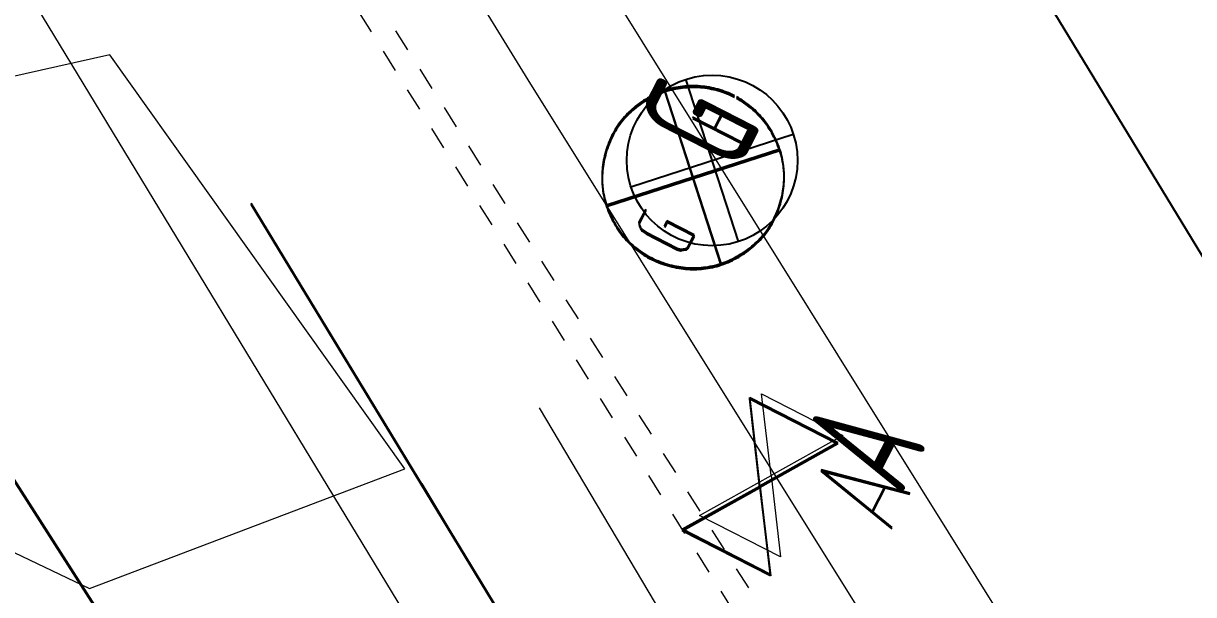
# Model space of a CAD drawing. Header units: metres. Extents: x 507649 to 508899, y 6966965 to 6967377.
# Drawn here: x 507842.89 to 507848.04, y 6967268.2 to 6967270.71 of the extents above; entities that cross this region are included whole.
import ezdxf

# ---------------------------------------------------------------- set-up
doc = ezdxf.new("R2010")
doc.units = ezdxf.units.M
doc.header["$PDMODE"] = 1
doc.linetypes.add('AEC_Double Dash', pattern=[0.039, 0.015, -0.004, 0.006, -0.004, 0.006, -0.004])
for name, color, linetype, lineweight in [('C-PROP-LINE', 252, 'AEC_Double Dash', 5), ('D_UG_PIPES', 252, 'EXIST_SWD', 0), ('DR_LINED', 252, 'EXIST_SWD', 0), ('DR_STR', 252, 'EXIST_SWD', 0), ('RW_FEAT', 252, 'Continuous', 0), ('RW_UG_PIPES', 252, 'EXISTING_WAT_RECYCLED', 0), ('W_AG_PIPES_N', 252, 'EXISTING_WATER', 0)]:
    doc.layers.add(name, color=color, linetype=linetype, lineweight=lineweight)
for name, color, linetype in [('C_TEXT_2.5', 7, 'Continuous'), ('DR_UNLINED', 252, 'EXIST_SWD'), ('HATCH_LANDSCAPE', 1, 'Continuous'), ('mga2020bdy', 252, 'Continuous'), ('mga2020DR_UNLINED', 252, 'Continuous'), ('mga2020W_FEAT', 252, 'Continuous'), ('W_FEAT', 252, 'Continuous')]:
    doc.layers.add(name, color=color, linetype=linetype)
doc.styles.get("Standard").update_dxf_attribs({"font": 'ARIALN.TTF'})
doc.styles.add('Style-INTL_ISO_EQUAL', font='ISOCP.shx')
doc.linetypes.add('EXIST_SWD', pattern='A,5,-2.5,5,-2,["SWD",Standard,S=2.5,R=0,X=0,Y=-1.25],-8,5,-2.5,5,-2.5', length=37.5)
doc.linetypes.add('EXISTING_WAT_RECYCLED', pattern='A,2,-2,2,-2,2,-2,["R",Standard,S=2.5,R=0,X=0,Y=-1.25],-4.4,2,-2,2,-2', length=24.4)
doc.linetypes.add('EXISTING_WATER', pattern='A,2,-2,2,-2,2,-2,["W",Standard,S=2.5,R=0,X=0,Y=-1.25],-4.4,2,-2,2,-2', length=24.4)

# ---------------------------------------------------------------- blocks, each defined once
blk = doc.blocks.new('XD_HATCH')
at = {"layer": 'HATCH_LANDSCAPE', "ltscale": 0.5}
h = blk.add_hatch(dxfattribs=at)
h.set_pattern_fill('GRASS', color=256, scale=0.05)
h.set_pattern_definition([(212.013854887, (0, 0), (-0.28538859865, -1.2375190291), [0.238125, -1.557926224]), (167.013854887, (0, 0), (-0.28538859868, -1.23751902925), [0.238125, -1.031875]), (257.013854887, (0, 0), (1.23751902925, -0.28538859868), [0.238125, -1.031875])])
edge = h.paths.add_edge_path()
edge.add_line((507834.6194, 6967286.6003), (507833.7745, 6967278.3766))
edge.add_line((507833.7745, 6967278.3766), (507834.4563, 6967266.5732))
edge.add_arc((507833.4405, 6967266.3882), 1.0325, -56.8269, 10.3208, ccw=False)
edge.add_line((507834.0055, 6967265.524), (507833.7027, 6967265.3348))
edge.add_line((507833.7027, 6967265.3348), (507831.8595, 6967265.8814))
edge.add_arc((507790.5773, 6967261.1965), 41.5471, 6.4744, 11.72996)
edge.add_arc((507652.9266, 6967269.5696), 178.3302, 0.023588, 2.717699)
edge.add_arc((507863.8943, 6967277.5885), 32.8409, 156.38178, 179.23816, ccw=False)
edge.add_line((507833.8043, 6967290.7459), (507834.868, 6967290.3037))
edge.add_line((507834.868, 6967290.3037), (507834.6194, 6967286.6003))
edge = h.paths.add_edge_path()
edge.add_line((507840.3758, 6967264.2031), (507839.0111, 6967268.6216))
edge.add_line((507839.0111, 6967268.6216), (507838.9485, 6967268.9634))
edge.add_line((507838.9485, 6967268.9634), (507838.9635, 6967269.4631))
edge.add_line((507838.9635, 6967269.4631), (507838.7986, 6967271.4707))
edge.add_line((507838.7986, 6967271.4707), (507838.5426, 6967271.9806))
edge.add_line((507838.5426, 6967271.9806), (507838.3277, 6967272.489))
edge.add_line((507838.3277, 6967272.489), (507838.1812, 6967272.9949))
edge.add_line((507838.1812, 6967272.9949), (507838.0533, 6967273.5))
edge.add_line((507838.0533, 6967273.5), (507837.435, 6967274.5364))
edge.add_line((507837.435, 6967274.5364), (507837.4424, 6967274.8298))
edge.add_line((507837.4424, 6967274.8298), (507837.523, 6967275.3334))
edge.add_line((507837.523, 6967275.3334), (507837.4511, 6967275.831))
edge.add_line((507837.4511, 6967275.831), (507837.4008, 6967276.3294))
edge.add_line((507837.4008, 6967276.3294), (507837.3858, 6967276.8292))
edge.add_line((507837.3858, 6967276.8292), (507837.3708, 6967277.329))
edge.add_line((507837.3708, 6967277.329), (507837.3559, 6967277.8288))
edge.add_line((507837.3559, 6967277.8288), (507837.2868, 6967278.3259))
edge.add_line((507837.2868, 6967278.3259), (507837.6201, 6967280.3039))
edge.add_line((507837.6201, 6967280.3039), (507837.7291, 6967281.2981))
edge.add_line((507837.7291, 6967281.2981), (507837.7573, 6967281.7976))
edge.add_line((507837.7573, 6967281.7976), (507837.7637, 6967283.3032))
edge.add_line((507837.7637, 6967283.3032), (507837.8004, 6967283.8019))
edge.add_line((507837.8004, 6967283.8019), (507837.9, 6967284.2949))
edge.add_line((507837.9, 6967284.2949), (507838.1892, 6967285.2728))
edge.add_line((507838.1892, 6967285.2728), (507838.2709, 6967285.7675))
edge.add_line((507838.2709, 6967285.7675), (507838.3266, 6967286.2645))
edge.add_line((507838.3266, 6967286.2645), (507837.056, 6967286.299))
edge.add_line((507837.056, 6967286.299), (507837.0835, 6967286.024))
edge.add_line((507837.0835, 6967286.024), (507836.2865, 6967278.3018))
edge.add_line((507836.2865, 6967278.3018), (507836.7877, 6967269.7623))
edge.add_line((507836.7877, 6967269.7623), (507836.9971, 6967265.9725))
edge.add_arc((507835.4372, 6967265.8975), 1.5617, -51.2364, 2.7548, ccw=False)
edge.add_line((507836.415, 6967264.6797), (507834.7625, 6967263.6386))
edge.add_line((507834.7625, 6967263.6386), (507834.4122, 6967261.6514))
edge.add_line((507834.4122, 6967261.6514), (507838.3369, 6967255.3696))
edge.add_arc((507838.6337, 6967255.5551), 0.35, 211.9938, 302.0004)
edge.add_line((507838.8192, 6967255.2583), (507843.102, 6967257.934))
edge.add_line((507843.102, 6967257.934), (507849.8852, 6967247.0769))
edge.add_line((507849.8852, 6967247.0769), (507845.6775, 6967244.448))
edge.add_arc((507845.8629, 6967244.1511), 0.35, 121.996, 211.996)
edge.add_line((507845.5661, 6967243.9657), (507846.3609, 6967242.6936))
edge.add_arc((507846.6577, 6967242.879), 0.35, 211.996, 301.996)
edge.add_line((507846.8432, 6967242.5822), (507851.0509, 6967245.2111))
edge.add_line((507851.0509, 6967245.2111), (507857.8321, 6967234.3573))
edge.add_line((507857.8321, 6967234.3573), (507858.9988, 6967232.4898))
edge.add_line((507858.9988, 6967232.4898), (507868.4293, 6967217.3956))
edge.add_line((507868.4293, 6967217.3956), (507869.595, 6967215.5298))
edge.add_line((507869.595, 6967215.5298), (507879.0265, 6967200.4339))
edge.add_line((507879.0265, 6967200.4339), (507880.1922, 6967198.5681))
edge.add_line((507880.1922, 6967198.5681), (507889.6237, 6967183.4722))
edge.add_line((507889.6237, 6967183.4722), (507890.8655, 6967181.6516))
edge.add_line((507890.8655, 6967181.6516), (507890.7894, 6967181.6064))
edge.add_line((507890.7894, 6967181.6064), (507900.2209, 6967166.5105))
edge.add_line((507900.2209, 6967166.5105), (507895.9381, 6967163.8347))
edge.add_arc((507896.1235, 6967163.5378), 0.35, 121.994, 211.996)
edge.add_line((507895.8267, 6967163.3524), (507896.6215, 6967162.0802))
edge.add_arc((507896.9183, 6967162.2657), 0.35, 211.9984, 301.996)
edge.add_line((507897.1038, 6967161.9689), (507901.3866, 6967164.6447))
edge.add_line((507901.3866, 6967164.6447), (507910.8181, 6967149.5487))
edge.add_line((507910.8181, 6967149.5487), (507906.5469, 6967146.8811))
edge.add_arc((507906.7649, 6967146.6028), 0.3535, 128.0734, 218.4885)
edge.add_line((507906.4882, 6967146.3828), (507907.8077, 6967145.0972))
edge.add_line((507907.8077, 6967145.0972), (507909.4019, 6967144.1738))
edge.add_line((507909.4019, 6967144.1738), (507911.1824, 6967145.0318))
edge.add_line((507911.1824, 6967145.0318), (507911.5938, 6967146.4662))
edge.add_line((507911.5938, 6967146.4662), (507913.3116, 6967147.5395))
edge.add_line((507913.3116, 6967147.5395), (507911.7607, 6967150.3145))
edge.add_line((507911.7607, 6967150.3145), (507911.3517, 6967151.1377))
edge.add_line((507911.3517, 6967151.1377), (507910.3123, 6967152.8466))
edge.add_line((507910.3123, 6967152.8466), (507910.0252, 6967153.2568))
edge.add_line((507910.0252, 6967153.2568), (507908.2386, 6967155.6779))
edge.add_line((507908.2386, 6967155.6779), (507906.8185, 6967157.7385))
edge.add_line((507906.8185, 6967157.7385), (507905.1467, 6967160.2314))
edge.add_line((507905.1467, 6967160.2314), (507902.6614, 6967164.5743))
edge.add_line((507902.6614, 6967164.5743), (507901.6885, 6967166.3247))
edge.add_line((507901.6885, 6967166.3247), (507890.3492, 6967184.5912))
edge.add_line((507890.3492, 6967184.5912), (507887.9238, 6967188.3817))
edge.add_line((507887.9238, 6967188.3817), (507882.2644, 6967197.2262))
edge.add_line((507882.2644, 6967197.2262), (507881.0853, 6967198.9492))
edge.add_line((507881.0853, 6967198.9492), (507875.2149, 6967208.1494))
edge.add_line((507875.2149, 6967208.1494), (507870.7184, 6967215.3627))
edge.add_line((507870.7184, 6967215.3627), (507864.5811, 6967226.2674))
edge.add_line((507864.5811, 6967226.2674), (507858.7045, 6967235.0792))
edge.add_line((507858.7045, 6967235.0792), (507856.2419, 6967238.7442))
edge.add_line((507856.2419, 6967238.7442), (507855.1022, 6967240.3904))
edge.add_line((507855.1022, 6967240.3904), (507854.8173, 6967240.8019))
edge.add_line((507854.8173, 6967240.8019), (507854.0618, 6967242.0986))
edge.add_line((507854.0618, 6967242.0986), (507852.576, 6967244.7077))
edge.add_line((507852.576, 6967244.7077), (507851.066, 6967247.3016))
edge.add_line((507851.066, 6967247.3016), (507849.5393, 6967249.8852))
edge.add_line((507849.5393, 6967249.8852), (507848.9949, 6967250.7242))
edge.add_line((507848.9949, 6967250.7242), (507848.7226, 6967251.1437))
edge.add_line((507848.7226, 6967251.1437), (507848.4401, 6967251.5567))
edge.add_line((507848.4401, 6967251.5567), (507847.8618, 6967252.3745))
edge.add_line((507847.8618, 6967252.3745), (507847.3356, 6967253.2249))
edge.add_line((507847.3356, 6967253.2249), (507845.7975, 6967255.8013))
edge.add_line((507845.7975, 6967255.8013), (507844.2186, 6967258.446))
edge.add_line((507844.2186, 6967258.446), (507842.8502, 6967261.0217))
edge.add_line((507842.8502, 6967261.0217), (507842.6112, 6967261.4614))
edge.add_line((507842.6112, 6967261.4614), (507842.0412, 6967262.2858))
edge.add_line((507842.0412, 6967262.2858), (507840.3758, 6967264.2031))
blk = doc.blocks.new('BAC W AV')
for p, q in [((0, 0), (-1.1994, 10.4775)), ((-1.1994, 10.4775), (9.2075, 5.1505)), ((9.2075, 5.1505), (0, 0)), ((15.621, -4.886), (7.2461, 1.9508)), ((7.2461, 1.9508), (17.7165, -0.7902)), ((-9.1722, -5.1153), (0, 0)), ((0.0001, 0.0163), (0, 0.0141)), ((0, 0.0141), (0, 0.0116)), ((0, 0.0116), (0, 0.009)), ((0, 0.009), (0, 0.0062)), ((0, 0.0062), (0, 0.0032)), ((0, 0.0032), (0, 0.0029)), ((0, 0.0029), (0, 0.0026)), ((0, 0.0026), (0, 0.0024)), ((0, 0.0024), (0, 0.0021)), ((0, 0.0021), (0, 0.0019)), ((0, 0.0019), (0, 0.0017)), ((0, 0.0017), (0, 0.0015)), ((0, 0.0015), (0, 0.0013)), ((0, 0.0013), (0, 0.0012)), ((0, 0.0012), (0, 0.001)), ((0, 0.001), (0, 0.0009)), ((0, 0.0009), (0, 0.0008)), ((0, 0.0008), (0, 0.0006)), ((0, 0.0006), (0, 0.0005)), ((0, 0.0005), (0, 0.0005)), ((0, 0.0005), (0, 0.0004)), ((0, 0.0004), (0, 0.0003)), ((0, 0.0003), (0, 0.0002)), ((0, 0.0002), (0, 0.0002)), ((0, 0.0002), (0, 0.0001)), ((0, 0.0001), (0, 0.0001)), ((0, 0.0001), (0, 0.0001)), ((0, 0.0001), (0, 0)), ((0, 0), (0, 0)), ((0, 0), (0, 0)), ((0, 0), (0, 0)), ((0, 0), (0, 0)), ((0, 0), (0, 0)), ((0, 0), (0, 0)), ((0, 0), (0, 0)), ((0, 0), (0, 0)), ((0, 0), (0.0032, 0)), ((0, 0), (1.2348, -10.4422)), ((0.0002, 0.0253), (0.0001, 0.0238)), ((0.0001, 0.0238), (0.0001, 0.0222)), ((0.0001, 0.0222), (0.0001, 0.0204)), ((0.0001, 0.0204), (0.0001, 0.0184)), ((0.0001, 0.0184), (0.0001, 0.0163)), ((0.0003, 0.029), (0.0002, 0.0279)), ((0.0002, 0.0279), (0.0002, 0.0266)), ((0.0002, 0.0266), (0.0002, 0.0253)), ((0.0004, 0.03), (0.0003, 0.029)), ((0.0005, 0.0316), (0.0004, 0.0308)), ((0.0004, 0.0308), (0.0004, 0.03)), ((0.0006, 0.0323), (0.0005, 0.0316)), ((0.0007, 0.0329), (0.0006, 0.0323)), ((0.0008, 0.0334), (0.0007, 0.0329)), ((0.0009, 0.0338), (0.0008, 0.0334)), ((0.0011, 0.0342), (0.0009, 0.0338)), ((0.0012, 0.0345), (0.0011, 0.0342)), ((0.0014, 0.0347), (0.0012, 0.0345)), ((0.0016, 0.0349), (0.0014, 0.0347)), ((0.0018, 0.035), (0.0016, 0.0349)), ((0.002, 0.0351), (0.0018, 0.035)), ((0.0022, 0.0352), (0.002, 0.0351)), ((0.0024, 0.0352), (0.0022, 0.0352)), ((0.0027, 0.0352), (0.0024, 0.0352)), ((0.0029, 0.0353), (0.0027, 0.0352)), ((0.0032, 0.0353), (0.0029, 0.0353)), ((0.0062, 0.0352), (0.0032, 0.0353)), ((0.0032, 0), (0.0062, 0)), ((0.0091, 0.0352), (0.0062, 0.0352)), ((0.0062, 0), (0.0091, 0)), ((0.0117, 0.0352), (0.0091, 0.0352)), ((0.0091, 0), (0.0117, 0)), ((0.0141, 0.0351), (0.0117, 0.0352)), ((0.0117, 0), (0.0141, 0)), ((0.0164, 0.035), (0.0141, 0.0351)), ((0.0141, 0), (0.0164, 0)), ((0.0185, 0.0349), (0.0164, 0.035)), ((0.0164, 0), (0.0185, 0)), ((0.0204, 0.0347), (0.0185, 0.0349)), ((0.0185, 0), (0.0204, 0)), ((0.0222, 0.0345), (0.0204, 0.0347)), ((0.0204, 0), (0.0222, 0)), ((0.0238, 0.0342), (0.0222, 0.0345)), ((0.0222, 0), (0.0238, 0)), ((0.0253, 0.0338), (0.0238, 0.0342)), ((0.0238, 0), (0.0253, 0)), ((0.0267, 0.0334), (0.0253, 0.0338)), ((0.0253, 0), (0.0267, 0)), ((0.0279, 0.0329), (0.0267, 0.0334)), ((0.0267, 0), (0.0279, 0)), ((0.029, 0.0323), (0.0279, 0.0329)), ((0.0279, 0), (0.029, 0)), ((0.03, 0.0316), (0.029, 0.0323)), ((0.029, 0), (0.03, 0)), ((0.0309, 0.0308), (0.03, 0.0316)), ((0.03, 0), (0.0309, 0)), ((0.0317, 0.03), (0.0309, 0.0308)), ((0.0309, 0), (0.0317, 0)), ((0.0324, 0.029), (0.0317, 0.03)), ((0.0317, 0), (0.0324, 0)), ((0.0329, 0.0279), (0.0324, 0.029)), ((0.0324, 0), (0.0329, 0)), ((0.0335, 0.0266), (0.0329, 0.0279)), ((0.0329, 0), (0.0335, 0)), ((0.0339, 0.0253), (0.0335, 0.0266)), ((0.0335, 0), (0.0339, 0)), ((0.0342, 0.0238), (0.0339, 0.0253)), ((0.0339, 0), (0.0342, 0)), ((0.0345, 0.0222), (0.0342, 0.0238)), ((0.0342, 0), (0.0345, 0)), ((0.0348, 0.0204), (0.0345, 0.0222)), ((0.0345, 0), (0.0348, 0)), ((0.0349, 0.0184), (0.0348, 0.0204)), ((0.0348, 0), (0.0349, 0)), ((0.0351, 0.0163), (0.0349, 0.0184)), ((0.0349, 0), (0.0351, 0)), ((0.0352, 0.0141), (0.0351, 0.0163)), ((0.0351, 0), (0.0352, 0)), ((0.0352, 0.0116), (0.0352, 0.0141)), ((0.0353, 0.009), (0.0352, 0.0116)), ((0.0352, 0), (0.0352, 0)), ((0.0352, 0), (0.0353, 0)), ((0.0353, 0.0062), (0.0353, 0.009)), ((0.0353, 0.0032), (0.0353, 0.0062)), ((0.0353, 0), (0.0353, 0.0032)), ((0.0353, 0), (0.0353, 0)), ((0.0353, 0), (0.0353, 0)), ((0.0353, 0), (0.0353, 0)), ((13.3033, -2.9634), (14.7991, -0.0353)), ((1.2348, -10.4422), (-9.1722, -5.1153))]:
    blk.add_line(p, q)
blk = doc.blocks.new('BAC W GH')
for p, q in [((-6.9708, 14.4796), (-7.3445, 14.2935)), ((-6.5905, 14.6579), (-6.9708, 14.4796)), ((-6.2034, 14.8282), (-6.5905, 14.6579)), ((-5.8097, 14.9905), (-6.2034, 14.8282)), ((-5.4095, 15.1446), (-5.8097, 14.9905)), ((-5.0028, 15.2905), (-5.4095, 15.1446)), ((-4.5896, 15.4281), (-5.0028, 15.2905)), ((4.9389, -15.3106), (-4.9741, 15.3106)), ((-4.2033, 15.5359), (-4.5896, 15.4281)), ((-3.8156, 15.634), (-4.2033, 15.5359)), ((-3.4265, 15.7225), (-3.8156, 15.634)), ((-3.0363, 15.8012), (-3.4265, 15.7225)), ((-2.645, 15.8704), (-3.0363, 15.8012)), ((-2.253, 15.9299), (-2.645, 15.8704)), ((-1.8603, 15.9797), (-2.253, 15.9299)), ((-1.4672, 16.02), (-1.8603, 15.9797)), ((-1.0737, 16.0506), (-1.4672, 16.02)), ((-0.6802, 16.0717), (-1.0737, 16.0506)), ((-0.2867, 16.0832), (-0.6802, 16.0717)), ((0.1066, 16.0852), (-0.2867, 16.0832)), ((0.4995, 16.0776), (0.1066, 16.0852)), ((0.8918, 16.0604), (0.4995, 16.0776)), ((1.2833, 16.0338), (0.8918, 16.0604)), ((1.6739, 15.9976), (1.2833, 16.0338)), ((2.0634, 15.9519), (1.6739, 15.9976)), ((2.4516, 15.8968), (2.0634, 15.9519)), ((2.8383, 15.8321), (2.4516, 15.8968)), ((3.2234, 15.7581), (2.8383, 15.8321)), ((3.6068, 15.6745), (3.2234, 15.7581)), ((3.9881, 15.5816), (3.6068, 15.6745)), ((4.3673, 15.4792), (3.9881, 15.5816)), ((4.7442, 15.3675), (4.3673, 15.4792)), ((5.1186, 15.2463), (4.7442, 15.3675)), ((5.4903, 15.1157), (5.1186, 15.2463)), ((5.8591, 14.9758), (5.4903, 15.1157)), ((6.2249, 14.8266), (5.8591, 14.9758)), ((6.5876, 14.668), (6.2249, 14.8266)), ((6.9468, 14.5), (6.5876, 14.668)), ((7.3025, 14.3228), (6.9468, 14.5)), ((-10.0838, 12.5312), (-10.3941, 12.2781)), ((-9.7662, 12.7772), (-10.0838, 12.5312)), ((-9.4414, 13.016), (-9.7662, 12.7772)), ((-9.1094, 13.2476), (-9.4414, 13.016)), ((-8.7704, 13.4718), (-9.1094, 13.2476)), ((-8.4243, 13.6886), (-8.7704, 13.4718)), ((-8.0713, 13.8979), (-8.4243, 13.6886)), ((-7.7113, 14.0995), (-8.0713, 13.8979)), ((-7.3445, 14.2935), (-7.7113, 14.0995)), ((1.4993, 13.6172), (10.1424, 9.1934)), ((8.0056, 13.9421), (7.6569, 14.1367)), ((8.3486, 13.7393), (8.0056, 13.9421)), ((8.6858, 13.5281), (8.3486, 13.7393)), ((9.017, 13.3088), (8.6858, 13.5281)), ((9.3423, 13.0814), (9.017, 13.3088)), ((9.6614, 12.846), (9.3423, 13.0814)), ((9.9745, 12.6025), (9.6614, 12.846)), ((10.2813, 12.3512), (9.9745, 12.6025)), ((-12.1001, 10.6159), (-12.3579, 10.3157)), ((-11.8346, 10.9096), (-12.1001, 10.6159)), ((-11.5615, 11.1968), (-11.8346, 10.9096)), ((-11.2809, 11.4773), (-11.5615, 11.1968)), ((-10.9927, 11.7511), (-11.2809, 11.4773)), ((-10.6971, 12.0181), (-10.9927, 11.7511)), ((-10.3941, 12.2781), (-10.6971, 12.0181)), ((8.569, 6.1172), (-0.0776, 10.541)), ((3.7571, 8.5796), (5.334, 11.6558)), ((10.5817, 12.0921), (10.2813, 12.3512)), ((10.8758, 11.8252), (10.5817, 12.0921)), ((11.1634, 11.5506), (10.8758, 11.8252)), ((11.4444, 11.2684), (11.1634, 11.5506)), ((11.7188, 10.9787), (11.4444, 11.2684)), ((11.9865, 10.6815), (11.7188, 10.9787)), ((12.2473, 10.3769), (11.9865, 10.6815)), ((12.5013, 10.065), (12.2473, 10.3769)), ((-13.7401, 8.3838), (-13.9425, 8.0409)), ((-13.5296, 8.7209), (-13.7401, 8.3838)), ((-13.3111, 9.0521), (-13.5296, 8.7209)), ((-13.0846, 9.3773), (-13.3111, 9.0521)), ((-12.8502, 9.6963), (-13.0846, 9.3773)), ((-12.608, 10.0092), (-12.8502, 9.6963)), ((-12.3579, 10.3157), (-12.608, 10.0092)), ((12.7482, 9.7459), (12.5013, 10.065)), ((12.9882, 9.4196), (12.7482, 9.7459)), ((13.221, 9.0861), (12.9882, 9.4196)), ((13.4465, 8.7457), (13.221, 9.0861)), ((13.6648, 8.3983), (13.4465, 8.7457)), ((13.8757, 8.044), (13.6648, 8.3983)), ((-14.6881, 6.515), (-14.8512, 6.1202)), ((-14.5146, 6.9086), (-14.6881, 6.515)), ((-14.3309, 7.301), (-14.5146, 6.9086)), ((-14.1367, 7.6922), (-14.3309, 7.301)), ((-13.9425, 8.0409), (-14.1367, 7.6922)), ((14.0791, 7.6829), (13.8757, 8.044)), ((14.275, 7.3151), (14.0791, 7.6829)), ((14.4633, 6.9406), (14.275, 7.3151)), ((14.6438, 6.5595), (14.4633, 6.9406)), ((14.8166, 6.1718), (14.6438, 6.5595)), ((-15.5125, 4.1335), (-15.6141, 3.7344)), ((-15.4007, 4.5322), (-15.5125, 4.1335)), ((-15.2787, 4.9303), (-15.4007, 4.5322)), ((-15.3105, -4.9389), (15.3106, 4.9389)), ((-15.1465, 5.3278), (-15.2787, 4.9303)), ((-15.004, 5.7244), (-15.1465, 5.3278)), ((-14.8512, 6.1202), (-15.004, 5.7244)), ((14.9815, 5.7778), (14.8166, 6.1718)), ((15.1384, 5.3773), (14.9815, 5.7778)), ((15.2873, 4.9705), (15.1384, 5.3773)), ((15.4281, 4.5575), (15.2873, 4.9705)), ((15.5359, 4.1742), (15.4281, 4.5575)), ((15.6339, 3.7891), (15.5359, 4.1742)), ((-15.9188, 2.1356), (-15.9696, 1.7359)), ((-15.8578, 2.5354), (-15.9188, 2.1356)), ((-15.7867, 2.9353), (-15.8578, 2.5354)), ((-15.7054, 3.335), (-15.7867, 2.9353)), ((-15.6141, 3.7344), (-15.7054, 3.335)), ((15.7221, 3.4022), (15.6339, 3.7891)), ((15.8006, 3.0137), (15.7221, 3.4022)), ((15.8692, 2.6236), (15.8006, 3.0137)), ((15.9279, 2.2322), (15.8692, 2.6236)), ((15.9768, 1.8394), (15.9279, 2.2322)), ((-16.0726, 0.1401), (-16.0734, -0.2575)), ((-16.0619, 0.5383), (-16.0726, 0.1401)), ((-16.0412, 0.9371), (-16.0619, 0.5383)), ((-16.0105, 1.3363), (-16.0412, 0.9371)), ((-15.9696, 1.7359), (-16.0105, 1.3363)), ((16.0158, 1.4455), (15.9768, 1.8394)), ((16.0449, 1.0505), (16.0158, 1.4455)), ((16.0641, 0.6545), (16.0449, 1.0505)), ((16.0733, 0.2577), (16.0641, 0.6545)), ((16.0725, -0.1399), (16.0733, 0.2577)), ((-16.0734, -0.2575), (-16.0641, -0.6544)), ((-16.0641, -0.6544), (-16.0449, -1.0504)), ((-16.0449, -1.0504), (-16.0158, -1.4454)), ((-16.0158, -1.4454), (-15.9768, -1.8394)), ((-15.9768, -1.8394), (-15.9279, -2.2321)), ((15.9183, -2.1351), (15.9693, -1.7354)), ((15.9693, -1.7354), (16.0101, -1.336)), ((16.0101, -1.336), (16.041, -0.9368)), ((16.041, -0.9368), (16.0618, -0.5381)), ((16.0618, -0.5381), (16.0725, -0.1399)), ((-15.9279, -2.2321), (-15.8691, -2.6236)), ((-15.8691, -2.6236), (-15.8005, -3.0136)), ((-15.8005, -3.0136), (-15.722, -3.4022)), ((-15.722, -3.4022), (-15.6338, -3.7891)), ((-15.6338, -3.7891), (-15.5358, -4.1742)), ((15.5114, -4.1324), (15.6131, -3.7334)), ((15.6131, -3.7334), (15.7046, -3.3341)), ((15.7046, -3.3341), (15.786, -2.9345)), ((15.786, -2.9345), (15.8572, -2.5348)), ((15.8572, -2.5348), (15.9183, -2.1351)), ((-15.5358, -4.1742), (-15.428, -4.5575)), ((-15.428, -4.5575), (-15.2904, -4.9705)), ((-15.2904, -4.9705), (-15.1446, -5.3773)), ((-15.1446, -5.3773), (-14.9904, -5.7778)), ((-14.9904, -5.7778), (-14.8282, -6.1718)), ((-14.8282, -6.1718), (-14.6578, -6.5595)), ((-8.3608, -5.6797), (-9.5602, -7.9727)), ((14.6858, -6.5126), (14.8491, -6.1181)), ((14.8491, -6.1181), (15.0021, -5.7226)), ((15.0021, -5.7226), (15.1448, -5.3261)), ((15.1448, -5.3261), (15.2773, -4.9288)), ((15.2773, -4.9288), (15.3994, -4.5309)), ((15.3994, -4.5309), (15.5114, -4.1324)), ((-14.6578, -6.5595), (-14.4796, -6.9406)), ((-14.4796, -6.9406), (-14.2934, -7.3151)), ((-14.2934, -7.3151), (-14.0995, -7.6829)), ((-14.0995, -7.6829), (-13.8978, -8.044)), ((-13.8978, -8.044), (-13.6885, -8.3983)), ((-9.5602, -7.9727), (-9.4897, -8.4314)), ((-4.6213, -7.7611), (-5.08, -8.6783)), ((0.2117, -10.2305), (-4.6213, -7.7611)), ((13.7312, -8.3757), (13.9364, -8.0351)), ((13.9364, -8.0351), (14.1336, -7.6891)), ((14.1336, -7.6891), (14.328, -7.2982)), ((14.328, -7.2982), (14.5121, -6.9061)), ((14.5121, -6.9061), (14.6858, -6.5126)), ((-13.6885, -8.3983), (-13.4718, -8.7457)), ((-13.4718, -8.7457), (-13.2475, -9.0861)), ((-13.2475, -9.0861), (-13.016, -9.4196)), ((-13.016, -9.4196), (-12.7772, -9.7459)), ((-12.7772, -9.7459), (-12.5312, -10.065)), ((-12.5312, -10.065), (-12.2781, -10.3769)), ((-9.4897, -8.4314), (-9.3133, -8.8194)), ((-9.3133, -8.8194), (-8.9958, -9.3133)), ((-8.9958, -9.3133), (-8.2902, -9.7719)), ((-8.2902, -9.7719), (-2.8222, -12.5941)), ((-0.9172, -12.4177), (0.2117, -10.2305)), ((12.0765, -10.6003), (12.3359, -10.3003)), ((12.3359, -10.3003), (12.5877, -9.9943)), ((12.5877, -9.9943), (12.8319, -9.6822)), ((12.8319, -9.6822), (13.0684, -9.3642)), ((13.0684, -9.3642), (13.2971, -9.0403)), ((13.2971, -9.0403), (13.5181, -8.7108)), ((13.5181, -8.7108), (13.7312, -8.3757)), ((-12.2781, -10.3769), (-12.018, -10.6815)), ((-12.018, -10.6815), (-11.751, -10.9787)), ((-11.751, -10.9787), (-11.4772, -11.2684)), ((-11.4772, -11.2684), (-11.1967, -11.5506)), ((-11.1967, -11.5506), (-10.9096, -11.8252)), ((-10.9096, -11.8252), (-10.6158, -12.0921)), ((-10.6158, -12.0921), (-10.3157, -12.3512)), ((-10.3157, -12.3512), (-10.0091, -12.6025)), ((10.0527, -12.5188), (10.3637, -12.2649)), ((10.3637, -12.2649), (10.6675, -12.0041)), ((10.6675, -12.0041), (10.9641, -11.7364)), ((10.9641, -11.7364), (11.2533, -11.4621)), ((11.2533, -11.4621), (11.5351, -11.1813)), ((11.5351, -11.1813), (11.8095, -10.8939)), ((11.8095, -10.8939), (12.0765, -10.6003)), ((-10.0091, -12.6025), (-9.6963, -12.846)), ((-9.6963, -12.846), (-9.3772, -13.0814)), ((-9.3772, -13.0814), (-9.0521, -13.3088)), ((-9.0521, -13.3088), (-8.7209, -13.5281)), ((-8.7209, -13.5281), (-8.3838, -13.7393)), ((-8.3838, -13.7393), (-8.0408, -13.9421)), ((-8.0408, -13.9421), (-7.6921, -14.1367)), ((-7.6921, -14.1367), (-7.301, -14.3308)), ((-7.301, -14.3308), (-6.9086, -14.5146)), ((-2.8222, -12.5941), (-2.2225, -12.7705)), ((-2.2225, -12.7705), (-1.7286, -12.7)), ((-1.7286, -12.7), (-1.1994, -12.6294)), ((-1.1994, -12.6294), (-0.9172, -12.4177)), ((6.9376, -14.4766), (7.3112, -14.2895)), ((7.3112, -14.2895), (7.678, -14.0945)), ((7.678, -14.0945), (8.038, -13.8918)), ((8.038, -13.8918), (8.3912, -13.6815)), ((8.3912, -13.6815), (8.7375, -13.4636)), ((8.7375, -13.4636), (9.0769, -13.2383)), ((9.0769, -13.2383), (9.4092, -13.0057)), ((9.4092, -13.0057), (9.7345, -12.7658)), ((9.7345, -12.7658), (10.0527, -12.5188)), ((-6.9086, -14.5146), (-6.5149, -14.688)), ((-6.5149, -14.688), (-6.1201, -14.8511)), ((-6.1201, -14.8511), (-5.7244, -15.0039)), ((-5.7244, -15.0039), (-5.3277, -15.1465)), ((-5.3277, -15.1465), (-4.9303, -15.2787)), ((-4.9303, -15.2787), (-4.5322, -15.4007)), ((-4.5322, -15.4007), (-4.1335, -15.5125)), ((-4.1335, -15.5125), (-3.7344, -15.6141)), ((-3.7344, -15.6141), (-3.3349, -15.7055)), ((-3.3349, -15.7055), (-2.9352, -15.7867)), ((-2.9352, -15.7867), (-2.5354, -15.8578)), ((-2.5354, -15.8578), (-2.1356, -15.9188)), ((-2.1356, -15.9188), (-1.7358, -15.9697)), ((-1.7358, -15.9697), (-1.3363, -16.0105)), ((-1.3363, -16.0105), (-0.9371, -16.0412)), ((-0.9371, -16.0412), (-0.5383, -16.062)), ((-0.5383, -16.062), (-0.14, -16.0727)), ((-0.14, -16.0727), (0.2576, -16.0734)), ((0.2576, -16.0734), (0.6544, -16.0642)), ((0.6544, -16.0642), (1.0504, -16.045)), ((1.0504, -16.045), (1.4455, -16.0158)), ((1.4455, -16.0158), (1.8394, -15.9768)), ((1.8394, -15.9768), (2.2322, -15.9279)), ((2.2322, -15.9279), (2.6236, -15.8691)), ((2.6236, -15.8691), (3.0137, -15.8005)), ((3.0137, -15.8005), (3.4022, -15.7221)), ((3.4022, -15.7221), (3.7891, -15.6339)), ((3.7891, -15.6339), (4.1743, -15.5358)), ((4.1743, -15.5358), (4.5576, -15.4281)), ((4.5576, -15.4281), (4.9705, -15.2904)), ((4.9705, -15.2904), (5.377, -15.1442)), ((5.377, -15.1442), (5.777, -14.9896)), ((5.777, -14.9896), (6.1704, -14.8268)), ((6.1704, -14.8268), (6.5573, -14.6557)), ((6.5573, -14.6557), (6.9376, -14.4766))]:
    blk.add_line(p, q)
blk = doc.blocks.new('W-GH')
at = {"layer": 'W_FEAT'}
for p, q in [((0.1153, -0.3569), (-0.1153, 0.3568)), ((-0.3569, -0.1153), (0.3568, 0.1152))]:
    blk.add_line(p, q, dxfattribs=at)
blk.add_circle((0, 0), 0.375, dxfattribs=at)
at = {"layer": 'W_FEAT', "style": 'Style-INTL_ISO_EQUAL', "width": 0.65}
blk.add_text('G   H', height=0.5, rotation=62.9, dxfattribs=at).set_placement((0.1113, -0.057))
blk = doc.blocks.new('RW-AV')
at = {"layer": 'RW_FEAT', "flags": 128}
for points in [[(0, 0), (-0.0414, 0.3582), (0.3147, 0.176)], [(0, 0), (0.0414, -0.3581), (-0.3147, -0.176)]]:
    blk.add_lwpolyline(points, close=True, dxfattribs=at)
at = {"layer": 'RW_FEAT'}
blk.add_point((0, 0), dxfattribs=at)
at = {"layer": 'RW_FEAT', "style": 'Style-INTL_ISO_EQUAL', "width": 0.65}
blk.add_text('A', height=0.5, rotation=62.9, dxfattribs=at).set_placement((0.5702, -0.0913))
blk = doc.blocks.new('XE_SURVEY')
at = {"layer": 'D_UG_PIPES', "flags": 128}
blk.add_lwpolyline([(507929.914, 6967132.366), (507923.9845, 6967141.0316), (507920.5963, 6967145.9833), (507917.4903, 6967150.5224), (507914.3405, 6967155.1734), (507910.1268, 6967161.9737), (507905.3864, 6967169.6241), (507902.7528, 6967173.8743), (507898.0124, 6967181.5247), (507897.2223, 6967182.7998), (507893.7986, 6967188.325), (507889.0582, 6967195.9754), (507884.0421, 6967204.0429), (507879.0045, 6967212.0973), (507873.7018, 6967220.5755), (507873.4366, 6967220.9995), (507866.8082, 6967231.5973), (507858.7036, 6967244.8074), (507840.4347, 6967274.9342)], dxfattribs=at)
at = {"layer": 'DR_LINED', "flags": 128}
for points in [[(507845.1607, 6967269.0172), (507847.8997, 6967264.4012)], [(507844.6447, 6967268.6842), (507847.3787, 6967264.1222)]]:
    blk.add_lwpolyline(points, dxfattribs=at)
at = {"layer": 'DR_STR', "flags": 128}
blk.add_lwpolyline([(507840.6017, 6967269.4012), (507839.8667, 6967268.2842), (507841.9297, 6967268.8222), (507843.1847, 6967268.2222), (507844.5707, 6967268.7482), (507843.2747, 6967270.5682), (507841.9867, 6967270.2802), (507840.6017, 6967269.4012)], dxfattribs=at)
at = {"layer": 'DR_UNLINED'}
for points in [[(507843.8946, 6967269.9171, 4.6761), (507846.7776, 6967265.1662, 4.3966), (507852.3092, 6967255.538, 4.4105), (507861.6345, 6967241.4972, 4.2568)], [(507842.1394, 6967269.8165, 4.6204), (507845.4653, 6967264.6129, 4.4522), (507851.2754, 6967254.966, 4.3298), (507860.3979, 6967240.7665, 4.2803)]]:
    blk.add_polyline3d(points, dxfattribs=at)
at = {"layer": 'mga2020bdy'}
blk.add_polyline3d([(507840.0494, 6967283.8975, 5.1184), (507841.1678, 6967281.0566, 5.1057), (507848.2617, 6967269.3742, 5.2373), (507866.0608, 6967241.2756, 5.4974), (507880.4251, 6967217.8791, 5.2536), (507890.6991, 6967200.5784, 5.3095), (507916.0451, 6967160.3304, 5.2208)], dxfattribs=at)
at = {"layer": 'mga2020DR_UNLINED'}
for points in [[(507843.8959, 6967269.91, 4.6761), (507846.7779, 6967265.1612, 4.3966), (507852.3074, 6967255.5372, 4.4105), (507861.6292, 6967241.5023, 4.2568)], [(507842.1414, 6967269.8094, 4.6204), (507845.4661, 6967264.6081, 4.4522), (507851.274, 6967254.9653, 4.3298), (507860.3932, 6967240.772, 4.2803)]]:
    blk.add_polyline3d(points, dxfattribs=at)
at = {"layer": 'mga2020W_FEAT'}
for p in [(507845.8374, 6967270.025, 5.1231), (507845.8374, 6967270.025, 5.1231), (507846.1307, 6967268.6661, 4.9048), (507846.1307, 6967268.6661, 4.9048)]:
    blk.add_point(p, dxfattribs=at)
at = {"layer": 'RW_UG_PIPES', "flags": 128}
blk.add_lwpolyline([(507860.6636, 6967305.8511), (507855.5482, 6967302.7174), (507850.4674, 6967299.5259), (507844.5398, 6967295.8025), (507841.7673, 6967294.061), (507840.6181, 6967288.9631), (507838.7729, 6967280.7778), (507840.662, 6967277.7023), (507845.1108, 6967270.4595), (507851.7311, 6967259.8567), (507857.3049, 6967250.9582), (507865.7983, 6967237.3987), (507871.6376, 6967228.0765), (507877.7422, 6967218.3306), (507883.42, 6967209.267), (507891.8324, 6967195.8869), (507899.284, 6967184.0348), (507907.0017, 6967171.7593), (507909.3969, 6967167.9497), (507912.3243, 6967163.2935), (507914.3257, 6967160.1102), (507917.6677, 6967157.2198), (507918.1297, 6967156.8202), (507926.0122, 6967154.5229), (507934.6508, 6967151.9981), (507942.3357, 6967149.7752), (507942.3357, 6967149.7752)], dxfattribs=at)
at = {"layer": 'W_AG_PIPES_N', "flags": 128}
blk.add_lwpolyline([(507947.923, 6967167.7497), (507947.0944, 6967164.9732), (507945.6645, 6967160.1821), (507944.0915, 6967154.9118), (507943.5747, 6967153.1802), (507942.9957, 6967150.0402), (507921.3914, 6967156.3246), (507918.5214, 6967157.198), (507914.5257, 6967160.1926), (507914.2584, 6967160.6141), (507907.6585, 6967171.2298), (507897.8907, 6967186.9409), (507887.3157, 6967203.9502), (507879.3001, 6967216.6281), (507862.6221, 6967243.3506), (507843.5742, 6967273.8986), (507839.255, 6967280.8829), (507842.1443, 6967293.8616), (507861.1538, 6967305.6471), (507861.476, 6967305.834)], dxfattribs=at)
at = {"layer": 'mga2020W_FEAT', "rotation": 0.001583333339407246}
for name, p, xscale, yscale, zscale in [('BAC W GH', (507845.8374, 6967270.025, 5.1231), 0.02487562912572675, 0.02487562912572675, 0.02487562912572675), ('BAC W AV', (507846.1307, 6967268.6661, 4.9048), 0.03717497437659686, 0.03717497437659686, 0.03717497437659686)]:
    blk.add_blockref(name, p, dxfattribs=dict(at, xscale=xscale, yscale=yscale, zscale=zscale))
at = {"layer": 'RW_FEAT'}
blk.add_blockref('RW-AV', (507846.1797, 6967268.7192), dxfattribs=at)
at = {"layer": 'W_FEAT'}
blk.add_blockref('W-GH', (507845.9207, 6967270.1042), dxfattribs=at)
for name, p, xscale, yscale, zscale in [('BAC W GH', (507845.837, 6967270.032, 5.1231), 0.0248859136396582, 0.0248859136396582, 0.0248859136396582), ('BAC W AV', (507846.1303, 6967268.6726, 4.9048), 0.03719034389911004, 0.03719034389911004, 0.03719034389911004)]:
    blk.add_blockref(name, p, dxfattribs=dict(at, xscale=xscale, yscale=yscale, zscale=zscale))
blk = doc.blocks.new('25027_BNP_Skygate Play-Sheet - 000101 - SITE PLAN')
at = {"layer": 'C-PROP-LINE'}
for p, q in [((-2257607.45, 3939126.27), (-2263247.06, 3939126.27)), ((-2263659.99, 3939004.64), (-2257428.7, 3939041.73))]:
    blk.add_line(p, q, dxfattribs=at)
blk = doc.blocks.new('XE_ARCH')
at = {"xscale": 0.001, "yscale": 0.001, "zscale": 0.001, "rotation": 121.996}
blk.add_blockref('25027_BNP_Skygate Play-Sheet - 000101 - SITE PLAN', (509988.1258, 6971273.7702), dxfattribs=at)

msp = doc.modelspace()

# ---------------------------------------------------------------- block references
at = {"layer": 'C_TEXT_2.5'}
for name in ['XD_HATCH', 'XE_SURVEY']:
    msp.add_blockref(name, (0, 0), dxfattribs=at)

# ---------------------------------------------------------------- next in the draw order: block references
msp.add_blockref('XE_ARCH', (0, 0), dxfattribs=at)

doc.saveas('drawing.dxf')
